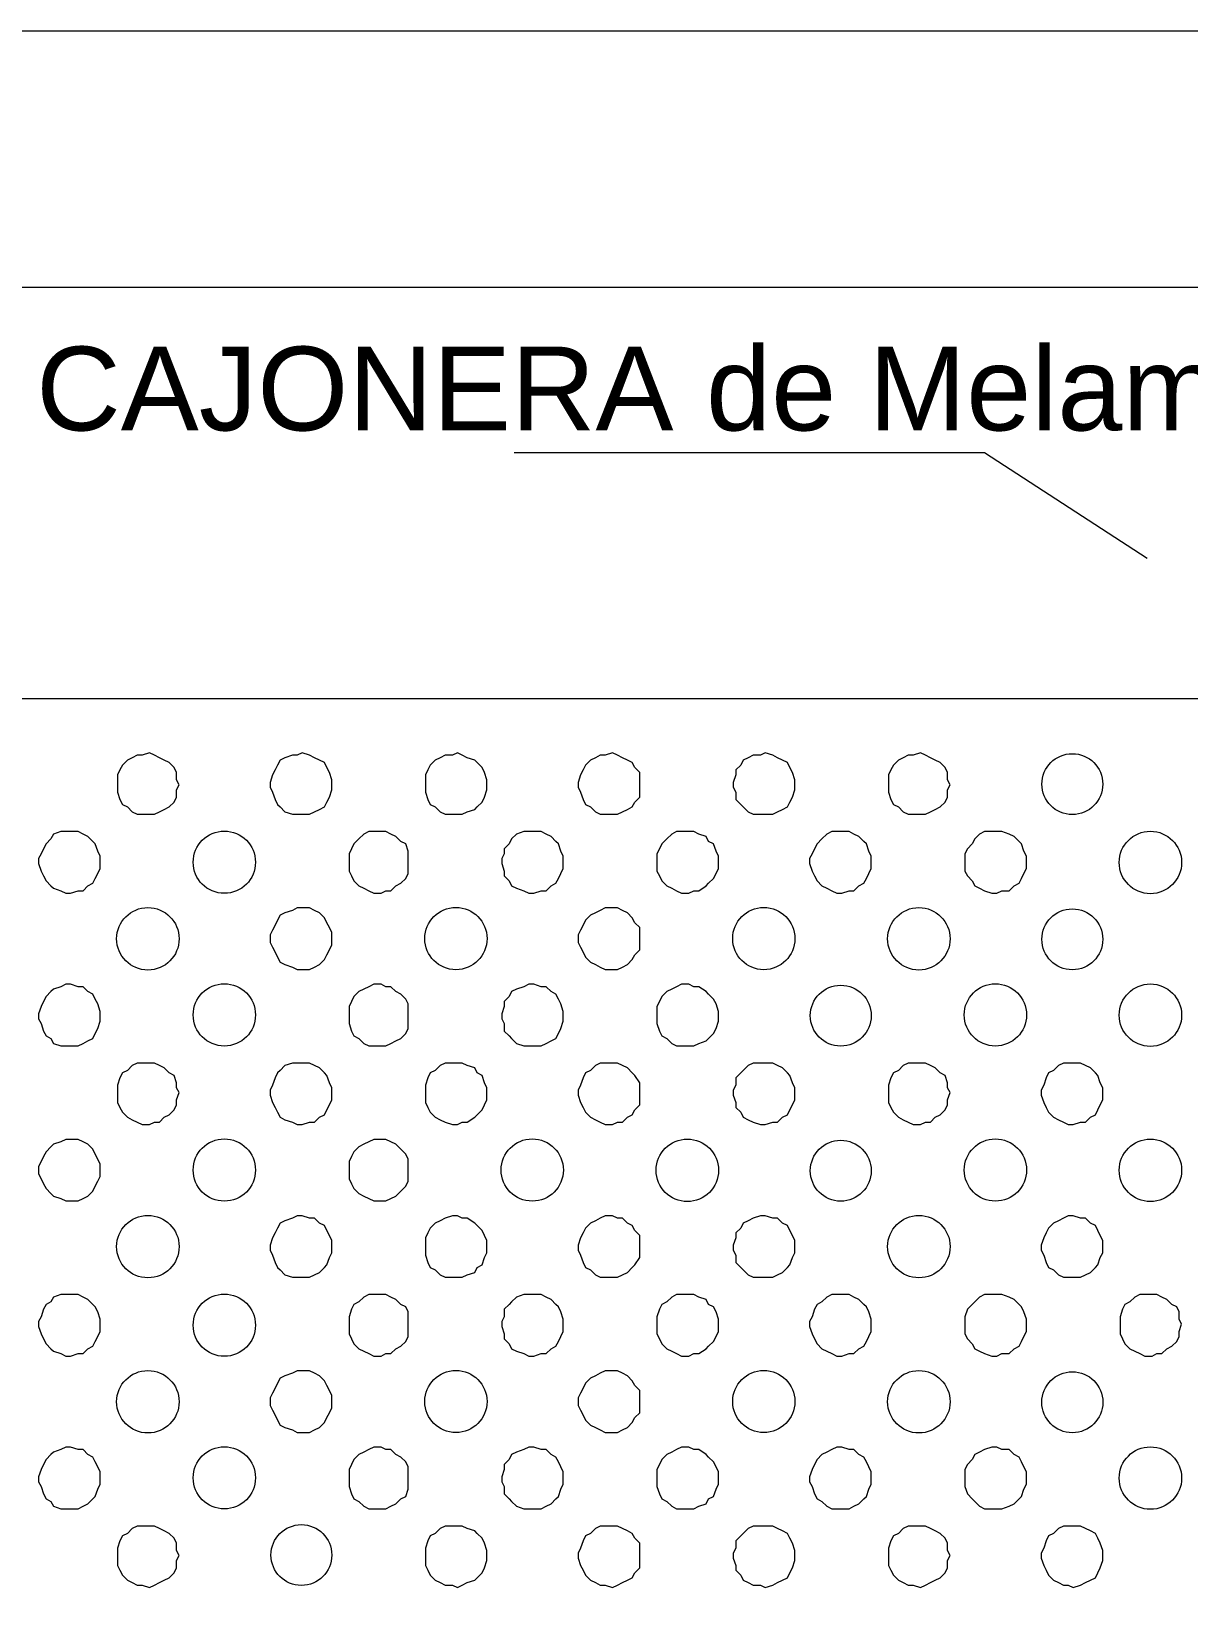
# Model space of a CAD drawing. Header units: inches. Extents: x 0.21 to 4.55, y 0.23 to 3.12.
# Drawn here: x 1.3916 to 1.6165, y 1.1862 to 1.4902 of the extents above; entities that cross this region are included whole.
import ezdxf

# ---------------------------------------------------------------- set-up
doc = ezdxf.new("R2010")
doc.units = ezdxf.units.IN
doc.header["$MEASUREMENT"] = 0
for name, color, linetype in [('PDF_0', 7, 'Continuous'), ('PDF_PROYECCION 2', 7, 'Continuous'), ('PDF_TEXTO', 7, 'Continuous')]:
    doc.layers.add(name, color=color, linetype=linetype)
doc.styles.add('PDF Arial', font='arial.ttf')

msp = doc.modelspace()

# ---------------------------------------------------------------- linework, layer by layer
at = {"layer": 'PDF_0', "lineweight": 5}
for points in [[(1.70995, 1.49019), (0.56131, 1.49019)], [(1.70995, 1.44039), (0.56131, 1.44039)], [(1.4854, 1.40831), (1.57685, 1.40831), (1.60845, 1.38772)]]:
    msp.add_lwpolyline(points, dxfattribs=at)
at = {"layer": 'PDF_PROYECCION 2', "lineweight": 5}
for points in [[(0.53115, 1.36043), (1.7406, 1.36043), (1.7406, 1.05591), (0.53115, 1.05591)], [(1.42028, 1.34367), (1.4198, 1.34463), (1.4198, 1.34607), (1.41932, 1.34702), (1.41837, 1.34798), (1.41741, 1.34846), (1.41645, 1.34894), (1.41549, 1.34942), (1.41453, 1.3499), (1.4131, 1.34942), (1.41214, 1.34942), (1.41118, 1.34894), (1.41023, 1.34846), (1.40927, 1.3475), (1.40879, 1.34655), (1.40831, 1.34559), (1.40831, 1.34415), (1.40831, 1.34319), (1.40831, 1.34224), (1.40879, 1.3408), (1.40927, 1.33984), (1.41023, 1.33936), (1.41118, 1.33841), (1.41214, 1.33793), (1.4131, 1.33793), (1.41453, 1.33793), (1.41549, 1.33793), (1.41645, 1.33841), (1.41741, 1.33888), (1.41837, 1.33936), (1.41932, 1.34032), (1.4198, 1.34128), (1.4198, 1.34271)], [(1.44997, 1.34367), (1.44997, 1.34463), (1.44949, 1.34607), (1.44901, 1.34702), (1.44853, 1.34798), (1.44757, 1.34846), (1.44661, 1.34894), (1.44566, 1.34942), (1.44422, 1.3499), (1.44326, 1.34942), (1.44231, 1.34942), (1.44087, 1.34894), (1.43991, 1.34846), (1.43943, 1.3475), (1.43895, 1.34655), (1.43847, 1.34559), (1.438, 1.34415), (1.438, 1.34319), (1.43847, 1.34224), (1.43895, 1.3408), (1.43943, 1.33984), (1.43991, 1.33936), (1.44087, 1.33841), (1.44231, 1.33793), (1.44326, 1.33793), (1.44422, 1.33793), (1.44566, 1.33793), (1.44661, 1.33841), (1.44757, 1.33888), (1.44853, 1.33936), (1.44901, 1.34032), (1.44949, 1.34128), (1.44997, 1.34271)], [(1.48013, 1.34367), (1.48013, 1.34463), (1.47965, 1.34607), (1.47917, 1.34702), (1.47822, 1.34798), (1.47774, 1.34846), (1.4763, 1.34894), (1.47534, 1.34942), (1.47438, 1.3499), (1.47343, 1.34942), (1.47199, 1.34942), (1.47103, 1.34894), (1.47008, 1.34846), (1.46912, 1.3475), (1.46864, 1.34655), (1.46816, 1.34559), (1.46816, 1.34415), (1.46816, 1.34319), (1.46816, 1.34224), (1.46864, 1.3408), (1.46912, 1.33984), (1.47008, 1.33936), (1.47103, 1.33841), (1.47199, 1.33793), (1.47343, 1.33793), (1.47438, 1.33793), (1.47534, 1.33793), (1.4763, 1.33841), (1.47774, 1.33888), (1.47822, 1.33936), (1.47917, 1.34032), (1.47965, 1.34128), (1.48013, 1.34271)], [(1.50982, 1.34367), (1.50982, 1.34463), (1.50982, 1.34607), (1.50886, 1.34702), (1.50838, 1.34798), (1.50742, 1.34846), (1.50646, 1.34894), (1.50551, 1.34942), (1.50455, 1.3499), (1.50311, 1.34942), (1.50216, 1.34942), (1.5012, 1.34894), (1.50024, 1.34846), (1.49928, 1.3475), (1.4988, 1.34655), (1.49832, 1.34559), (1.49785, 1.34415), (1.49785, 1.34319), (1.49832, 1.34224), (1.4988, 1.3408), (1.49928, 1.33984), (1.50024, 1.33936), (1.5012, 1.33841), (1.50216, 1.33793), (1.50311, 1.33793), (1.50455, 1.33793), (1.50551, 1.33793), (1.50646, 1.33841), (1.50742, 1.33888), (1.50838, 1.33936), (1.50886, 1.34032), (1.50982, 1.34128), (1.50982, 1.34271)], [(1.53998, 1.34367), (1.53998, 1.34463), (1.5395, 1.34607), (1.53902, 1.34702), (1.53854, 1.34798), (1.53759, 1.34846), (1.53663, 1.34894), (1.53567, 1.34942), (1.53423, 1.3499), (1.53328, 1.34942), (1.53184, 1.34942), (1.53088, 1.34894), (1.52993, 1.34846), (1.52945, 1.3475), (1.52849, 1.34655), (1.52849, 1.34559), (1.52801, 1.34415), (1.52801, 1.34319), (1.52849, 1.34224), (1.52849, 1.3408), (1.52945, 1.33984), (1.52993, 1.33936), (1.53088, 1.33841), (1.53184, 1.33793), (1.53328, 1.33793), (1.53423, 1.33793), (1.53567, 1.33793), (1.53663, 1.33841), (1.53759, 1.33888), (1.53854, 1.33936), (1.53902, 1.34032), (1.5395, 1.34128), (1.53998, 1.34271)], [(1.57014, 1.34367), (1.56967, 1.34463), (1.56967, 1.34607), (1.56919, 1.34702), (1.56823, 1.34798), (1.56727, 1.34846), (1.56631, 1.34894), (1.56536, 1.34942), (1.5644, 1.3499), (1.56296, 1.34942), (1.56201, 1.34942), (1.56105, 1.34894), (1.56009, 1.34846), (1.55913, 1.3475), (1.55865, 1.34655), (1.55817, 1.34559), (1.55817, 1.34415), (1.55817, 1.34319), (1.55817, 1.34224), (1.55865, 1.3408), (1.55913, 1.33984), (1.56009, 1.33936), (1.56105, 1.33841), (1.56201, 1.33793), (1.56296, 1.33793), (1.5644, 1.33793), (1.56536, 1.33793), (1.56631, 1.33841), (1.56727, 1.33888), (1.56823, 1.33936), (1.56919, 1.34032), (1.56967, 1.34128), (1.56967, 1.34271)], [(1.40496, 1.32883), (1.40496, 1.32979), (1.40448, 1.33074), (1.404, 1.33218), (1.40352, 1.33266), (1.40256, 1.33362), (1.40161, 1.3341), (1.40065, 1.33458), (1.39921, 1.33458), (1.39826, 1.33458), (1.3973, 1.33458), (1.39586, 1.3341), (1.39538, 1.33314), (1.39443, 1.33218), (1.39395, 1.33122), (1.39347, 1.33027), (1.39299, 1.32931), (1.39299, 1.32835), (1.39347, 1.32691), (1.39395, 1.32596), (1.39443, 1.325), (1.39538, 1.32404), (1.39586, 1.32356), (1.3973, 1.32308), (1.39826, 1.32261), (1.39921, 1.32261), (1.40065, 1.32308), (1.40161, 1.32308), (1.40256, 1.32404), (1.40352, 1.32452), (1.404, 1.32548), (1.40448, 1.32644), (1.40496, 1.32739)], [(1.46481, 1.32883), (1.46481, 1.32979), (1.46481, 1.33074), (1.46433, 1.33218), (1.46337, 1.33266), (1.46241, 1.33362), (1.46146, 1.3341), (1.4605, 1.33458), (1.45954, 1.33458), (1.45811, 1.33458), (1.45715, 1.33458), (1.45619, 1.3341), (1.45523, 1.33314), (1.45428, 1.33218), (1.4538, 1.33122), (1.45332, 1.33027), (1.45332, 1.32931), (1.45332, 1.32835), (1.45332, 1.32691), (1.4538, 1.32596), (1.45428, 1.325), (1.45523, 1.32404), (1.45619, 1.32356), (1.45715, 1.32308), (1.45811, 1.32261), (1.45954, 1.32261), (1.4605, 1.32308), (1.46146, 1.32308), (1.46241, 1.32404), (1.46337, 1.32452), (1.46433, 1.32548), (1.46481, 1.32644), (1.46481, 1.32739)], [(1.49497, 1.32883), (1.49497, 1.32979), (1.49449, 1.33074), (1.49402, 1.33218), (1.49354, 1.33266), (1.49258, 1.33362), (1.49162, 1.3341), (1.49066, 1.33458), (1.48923, 1.33458), (1.48827, 1.33458), (1.48731, 1.33458), (1.48588, 1.3341), (1.48492, 1.33314), (1.48444, 1.33218), (1.48348, 1.33122), (1.48348, 1.33027), (1.483, 1.32931), (1.483, 1.32835), (1.48348, 1.32691), (1.48348, 1.32596), (1.48444, 1.325), (1.48492, 1.32404), (1.48588, 1.32356), (1.48731, 1.32308), (1.48827, 1.32261), (1.48923, 1.32261), (1.49066, 1.32308), (1.49162, 1.32308), (1.49258, 1.32404), (1.49354, 1.32452), (1.49402, 1.32548), (1.49449, 1.32644), (1.49497, 1.32739)], [(1.52514, 1.32883), (1.52514, 1.32979), (1.52466, 1.33074), (1.52418, 1.33218), (1.52322, 1.33266), (1.52274, 1.33362), (1.52131, 1.3341), (1.52035, 1.33458), (1.51939, 1.33458), (1.51796, 1.33458), (1.517, 1.33458), (1.51604, 1.3341), (1.51508, 1.33314), (1.51413, 1.33218), (1.51365, 1.33122), (1.51317, 1.33027), (1.51317, 1.32931), (1.51317, 1.32835), (1.51317, 1.32691), (1.51365, 1.32596), (1.51413, 1.325), (1.51508, 1.32404), (1.51604, 1.32356), (1.517, 1.32308), (1.51796, 1.32261), (1.51939, 1.32261), (1.52035, 1.32308), (1.52131, 1.32308), (1.52274, 1.32404), (1.52322, 1.32452), (1.52418, 1.32548), (1.52466, 1.32644), (1.52514, 1.32739)], [(1.55482, 1.32883), (1.55482, 1.32979), (1.55434, 1.33074), (1.55387, 1.33218), (1.55339, 1.33266), (1.55243, 1.33362), (1.55147, 1.3341), (1.55051, 1.33458), (1.54908, 1.33458), (1.54812, 1.33458), (1.54716, 1.33458), (1.5462, 1.3341), (1.54525, 1.33314), (1.54429, 1.33218), (1.54381, 1.33122), (1.54333, 1.33027), (1.54285, 1.32931), (1.54285, 1.32835), (1.54333, 1.32691), (1.54381, 1.32596), (1.54429, 1.325), (1.54525, 1.32404), (1.5462, 1.32356), (1.54716, 1.32308), (1.54812, 1.32261), (1.54908, 1.32261), (1.55051, 1.32308), (1.55147, 1.32308), (1.55243, 1.32404), (1.55339, 1.32452), (1.55387, 1.32548), (1.55434, 1.32644), (1.55482, 1.32739)], [(1.58499, 1.32883), (1.58499, 1.32979), (1.58451, 1.33074), (1.58403, 1.33218), (1.58355, 1.33266), (1.58259, 1.33362), (1.58164, 1.3341), (1.5802, 1.33458), (1.57924, 1.33458), (1.57828, 1.33458), (1.57685, 1.33458), (1.57589, 1.3341), (1.57493, 1.33314), (1.57445, 1.33218), (1.5735, 1.33122), (1.57302, 1.33027), (1.57302, 1.32931), (1.57302, 1.32835), (1.57302, 1.32691), (1.5735, 1.32596), (1.57445, 1.325), (1.57493, 1.32404), (1.57589, 1.32356), (1.57685, 1.32308), (1.57828, 1.32261), (1.57924, 1.32261), (1.5802, 1.32308), (1.58164, 1.32308), (1.58259, 1.32404), (1.58355, 1.32452), (1.58403, 1.32548), (1.58451, 1.32644), (1.58499, 1.32739)], [(1.44997, 1.31351), (1.44997, 1.31494), (1.44949, 1.3159), (1.44901, 1.31686), (1.44853, 1.31782), (1.44757, 1.31877), (1.44661, 1.31925), (1.44566, 1.31973), (1.44422, 1.31973), (1.44326, 1.31973), (1.44231, 1.31925), (1.44087, 1.31877), (1.43991, 1.3183), (1.43943, 1.31734), (1.43895, 1.31638), (1.43847, 1.31542), (1.438, 1.31447), (1.438, 1.31303), (1.43847, 1.31207), (1.43895, 1.31111), (1.43943, 1.31016), (1.43991, 1.3092), (1.44087, 1.30872), (1.44231, 1.30824), (1.44326, 1.30776), (1.44422, 1.30776), (1.44566, 1.30776), (1.44661, 1.30824), (1.44757, 1.30872), (1.44853, 1.30968), (1.44901, 1.31064), (1.44949, 1.31159), (1.44997, 1.31255)], [(1.50982, 1.31351), (1.50982, 1.31494), (1.50982, 1.3159), (1.50886, 1.31686), (1.50838, 1.31782), (1.50742, 1.31877), (1.50646, 1.31925), (1.50551, 1.31973), (1.50455, 1.31973), (1.50311, 1.31973), (1.50216, 1.31925), (1.5012, 1.31877), (1.50024, 1.3183), (1.49928, 1.31734), (1.4988, 1.31638), (1.49832, 1.31542), (1.49785, 1.31447), (1.49785, 1.31303), (1.49832, 1.31207), (1.4988, 1.31111), (1.49928, 1.31016), (1.50024, 1.3092), (1.5012, 1.30872), (1.50216, 1.30824), (1.50311, 1.30776), (1.50455, 1.30776), (1.50551, 1.30776), (1.50646, 1.30824), (1.50742, 1.30872), (1.50838, 1.30968), (1.50886, 1.31064), (1.50982, 1.31159), (1.50982, 1.31255)], [(1.40496, 1.29867), (1.40496, 1.29962), (1.40448, 1.30106), (1.404, 1.30202), (1.40352, 1.30297), (1.40256, 1.30345), (1.40161, 1.30441), (1.40065, 1.30441), (1.39921, 1.30489), (1.39826, 1.30489), (1.3973, 1.30441), (1.39586, 1.30393), (1.39538, 1.30345), (1.39443, 1.3025), (1.39395, 1.30154), (1.39347, 1.30058), (1.39299, 1.29914), (1.39299, 1.29819), (1.39347, 1.29723), (1.39395, 1.29579), (1.39443, 1.29483), (1.39538, 1.29436), (1.39586, 1.2934), (1.3973, 1.29292), (1.39826, 1.29292), (1.39921, 1.29292), (1.40065, 1.29292), (1.40161, 1.2934), (1.40256, 1.29388), (1.40352, 1.29436), (1.404, 1.29531), (1.40448, 1.29627), (1.40496, 1.29771)], [(1.46481, 1.29867), (1.46481, 1.29962), (1.46481, 1.30106), (1.46433, 1.30202), (1.46337, 1.30297), (1.46241, 1.30345), (1.46146, 1.30441), (1.4605, 1.30441), (1.45954, 1.30489), (1.45811, 1.30489), (1.45715, 1.30441), (1.45619, 1.30393), (1.45523, 1.30345), (1.45428, 1.3025), (1.4538, 1.30154), (1.45332, 1.30058), (1.45332, 1.29914), (1.45332, 1.29819), (1.45332, 1.29723), (1.4538, 1.29579), (1.45428, 1.29483), (1.45523, 1.29436), (1.45619, 1.2934), (1.45715, 1.29292), (1.45811, 1.29292), (1.45954, 1.29292), (1.4605, 1.29292), (1.46146, 1.2934), (1.46241, 1.29388), (1.46337, 1.29436), (1.46433, 1.29531), (1.46481, 1.29627), (1.46481, 1.29771)], [(1.49497, 1.29867), (1.49497, 1.29962), (1.49449, 1.30106), (1.49402, 1.30202), (1.49354, 1.30297), (1.49258, 1.30345), (1.49162, 1.30441), (1.49066, 1.30441), (1.48923, 1.30489), (1.48827, 1.30489), (1.48731, 1.30441), (1.48588, 1.30393), (1.48492, 1.30345), (1.48444, 1.3025), (1.48348, 1.30154), (1.48348, 1.30058), (1.483, 1.29914), (1.483, 1.29819), (1.48348, 1.29723), (1.48348, 1.29579), (1.48444, 1.29483), (1.48492, 1.29436), (1.48588, 1.2934), (1.48731, 1.29292), (1.48827, 1.29292), (1.48923, 1.29292), (1.49066, 1.29292), (1.49162, 1.2934), (1.49258, 1.29388), (1.49354, 1.29436), (1.49402, 1.29531), (1.49449, 1.29627), (1.49497, 1.29771)], [(1.52514, 1.29867), (1.52514, 1.29962), (1.52466, 1.30106), (1.52418, 1.30202), (1.52322, 1.30297), (1.52274, 1.30345), (1.52131, 1.30441), (1.52035, 1.30441), (1.51939, 1.30489), (1.51796, 1.30489), (1.517, 1.30441), (1.51604, 1.30393), (1.51508, 1.30345), (1.51413, 1.3025), (1.51365, 1.30154), (1.51317, 1.30058), (1.51317, 1.29914), (1.51317, 1.29819), (1.51317, 1.29723), (1.51365, 1.29579), (1.51413, 1.29483), (1.51508, 1.29436), (1.51604, 1.2934), (1.517, 1.29292), (1.51796, 1.29292), (1.51939, 1.29292), (1.52035, 1.29292), (1.52131, 1.2934), (1.52274, 1.29388), (1.52322, 1.29436), (1.52418, 1.29531), (1.52466, 1.29627), (1.52514, 1.29771)], [(1.42028, 1.28382), (1.4198, 1.28478), (1.4198, 1.28574), (1.41932, 1.28717), (1.41837, 1.28765), (1.41741, 1.28861), (1.41645, 1.28909), (1.41549, 1.28957), (1.41453, 1.28957), (1.4131, 1.28957), (1.41214, 1.28957), (1.41118, 1.28909), (1.41023, 1.28813), (1.40927, 1.28765), (1.40879, 1.2867), (1.40831, 1.28526), (1.40831, 1.2843), (1.40831, 1.28334), (1.40831, 1.28191), (1.40879, 1.28095), (1.40927, 1.27999), (1.41023, 1.27903), (1.41118, 1.27856), (1.41214, 1.27808), (1.4131, 1.2776), (1.41453, 1.2776), (1.41549, 1.27808), (1.41645, 1.27808), (1.41741, 1.27903), (1.41837, 1.27951), (1.41932, 1.28047), (1.4198, 1.28143), (1.4198, 1.28239)], [(1.44997, 1.28382), (1.44997, 1.28478), (1.44949, 1.28574), (1.44901, 1.28717), (1.44853, 1.28765), (1.44757, 1.28861), (1.44661, 1.28909), (1.44566, 1.28957), (1.44422, 1.28957), (1.44326, 1.28957), (1.44231, 1.28957), (1.44087, 1.28909), (1.43991, 1.28813), (1.43943, 1.28765), (1.43895, 1.2867), (1.43847, 1.28526), (1.438, 1.2843), (1.438, 1.28334), (1.43847, 1.28191), (1.43895, 1.28095), (1.43943, 1.27999), (1.43991, 1.27903), (1.44087, 1.27856), (1.44231, 1.27808), (1.44326, 1.2776), (1.44422, 1.2776), (1.44566, 1.27808), (1.44661, 1.27808), (1.44757, 1.27903), (1.44853, 1.27951), (1.44901, 1.28047), (1.44949, 1.28143), (1.44997, 1.28239)], [(1.48013, 1.28382), (1.48013, 1.28478), (1.47965, 1.28574), (1.47917, 1.28717), (1.47822, 1.28765), (1.47774, 1.28861), (1.4763, 1.28909), (1.47534, 1.28957), (1.47438, 1.28957), (1.47343, 1.28957), (1.47199, 1.28957), (1.47103, 1.28909), (1.47008, 1.28813), (1.46912, 1.28765), (1.46864, 1.2867), (1.46816, 1.28526), (1.46816, 1.2843), (1.46816, 1.28334), (1.46816, 1.28191), (1.46864, 1.28095), (1.46912, 1.27999), (1.47008, 1.27903), (1.47103, 1.27856), (1.47199, 1.27808), (1.47343, 1.2776), (1.47438, 1.2776), (1.47534, 1.27808), (1.4763, 1.27808), (1.47774, 1.27903), (1.47822, 1.27951), (1.47917, 1.28047), (1.47965, 1.28143), (1.48013, 1.28239)], [(1.50982, 1.28382), (1.50982, 1.28478), (1.50982, 1.28574), (1.50886, 1.28717), (1.50838, 1.28765), (1.50742, 1.28861), (1.50646, 1.28909), (1.50551, 1.28957), (1.50455, 1.28957), (1.50311, 1.28957), (1.50216, 1.28957), (1.5012, 1.28909), (1.50024, 1.28813), (1.49928, 1.28765), (1.4988, 1.2867), (1.49832, 1.28526), (1.49785, 1.2843), (1.49785, 1.28334), (1.49832, 1.28191), (1.4988, 1.28095), (1.49928, 1.27999), (1.50024, 1.27903), (1.5012, 1.27856), (1.50216, 1.27808), (1.50311, 1.2776), (1.50455, 1.2776), (1.50551, 1.27808), (1.50646, 1.27808), (1.50742, 1.27903), (1.50838, 1.27951), (1.50886, 1.28047), (1.50982, 1.28143), (1.50982, 1.28239)], [(1.53998, 1.28382), (1.53998, 1.28478), (1.5395, 1.28574), (1.53902, 1.28717), (1.53854, 1.28765), (1.53759, 1.28861), (1.53663, 1.28909), (1.53567, 1.28957), (1.53423, 1.28957), (1.53328, 1.28957), (1.53184, 1.28957), (1.53088, 1.28909), (1.52993, 1.28813), (1.52945, 1.28765), (1.52849, 1.2867), (1.52849, 1.28526), (1.52801, 1.2843), (1.52801, 1.28334), (1.52849, 1.28191), (1.52849, 1.28095), (1.52945, 1.27999), (1.52993, 1.27903), (1.53088, 1.27856), (1.53184, 1.27808), (1.53328, 1.2776), (1.53423, 1.2776), (1.53567, 1.27808), (1.53663, 1.27808), (1.53759, 1.27903), (1.53854, 1.27951), (1.53902, 1.28047), (1.5395, 1.28143), (1.53998, 1.28239)], [(1.57014, 1.28382), (1.56967, 1.28478), (1.56967, 1.28574), (1.56919, 1.28717), (1.56823, 1.28765), (1.56727, 1.28861), (1.56631, 1.28909), (1.56536, 1.28957), (1.5644, 1.28957), (1.56296, 1.28957), (1.56201, 1.28957), (1.56105, 1.28909), (1.56009, 1.28813), (1.55913, 1.28765), (1.55865, 1.2867), (1.55817, 1.28526), (1.55817, 1.2843), (1.55817, 1.28334), (1.55817, 1.28191), (1.55865, 1.28095), (1.55913, 1.27999), (1.56009, 1.27903), (1.56105, 1.27856), (1.56201, 1.27808), (1.56296, 1.2776), (1.5644, 1.2776), (1.56536, 1.27808), (1.56631, 1.27808), (1.56727, 1.27903), (1.56823, 1.27951), (1.56919, 1.28047), (1.56967, 1.28143), (1.56967, 1.28239)], [(1.59983, 1.28382), (1.59983, 1.28478), (1.59935, 1.28574), (1.59887, 1.28717), (1.59839, 1.28765), (1.59744, 1.28861), (1.59648, 1.28909), (1.59552, 1.28957), (1.59408, 1.28957), (1.59313, 1.28957), (1.59217, 1.28957), (1.59121, 1.28909), (1.59025, 1.28813), (1.5893, 1.28765), (1.58882, 1.2867), (1.58834, 1.28526), (1.58786, 1.2843), (1.58786, 1.28334), (1.58834, 1.28191), (1.58882, 1.28095), (1.5893, 1.27999), (1.59025, 1.27903), (1.59121, 1.27856), (1.59217, 1.27808), (1.59313, 1.2776), (1.59408, 1.2776), (1.59552, 1.27808), (1.59648, 1.27808), (1.59744, 1.27903), (1.59839, 1.27951), (1.59887, 1.28047), (1.59935, 1.28143), (1.59983, 1.28239)], [(1.59983, 1.28382), (1.59983, 1.28478), (1.59935, 1.28574), (1.59887, 1.28717), (1.59839, 1.28765), (1.59744, 1.28861), (1.59648, 1.28909), (1.59552, 1.28957), (1.59408, 1.28957), (1.59313, 1.28957), (1.59217, 1.28957), (1.59121, 1.28909), (1.59025, 1.28813), (1.5893, 1.28765), (1.58882, 1.2867), (1.58834, 1.28526), (1.58786, 1.2843), (1.58786, 1.28334), (1.58834, 1.28191), (1.58882, 1.28095), (1.5893, 1.27999), (1.59025, 1.27903), (1.59121, 1.27856), (1.59217, 1.27808), (1.59313, 1.2776), (1.59408, 1.2776), (1.59552, 1.27808), (1.59648, 1.27808), (1.59744, 1.27903), (1.59839, 1.27951), (1.59887, 1.28047), (1.59935, 1.28143), (1.59983, 1.28239)], [(1.40496, 1.2685), (1.40496, 1.26994), (1.40448, 1.27089), (1.404, 1.27185), (1.40352, 1.27281), (1.40256, 1.27377), (1.40161, 1.27425), (1.40065, 1.27473), (1.39921, 1.27473), (1.39826, 1.27473), (1.3973, 1.27425), (1.39586, 1.27377), (1.39538, 1.27329), (1.39443, 1.27233), (1.39395, 1.27137), (1.39347, 1.27042), (1.39299, 1.26946), (1.39299, 1.26802), (1.39347, 1.26706), (1.39395, 1.26611), (1.39443, 1.26515), (1.39538, 1.26419), (1.39586, 1.26371), (1.3973, 1.26323), (1.39826, 1.26276), (1.39921, 1.26276), (1.40065, 1.26276), (1.40161, 1.26323), (1.40256, 1.26371), (1.40352, 1.26467), (1.404, 1.26563), (1.40448, 1.26659), (1.40496, 1.26754)], [(1.46481, 1.2685), (1.46481, 1.26994), (1.46481, 1.27089), (1.46433, 1.27185), (1.46337, 1.27281), (1.46241, 1.27377), (1.46146, 1.27425), (1.4605, 1.27473), (1.45954, 1.27473), (1.45811, 1.27473), (1.45715, 1.27425), (1.45619, 1.27377), (1.45523, 1.27329), (1.45428, 1.27233), (1.4538, 1.27137), (1.45332, 1.27042), (1.45332, 1.26946), (1.45332, 1.26802), (1.45332, 1.26706), (1.4538, 1.26611), (1.45428, 1.26515), (1.45523, 1.26419), (1.45619, 1.26371), (1.45715, 1.26323), (1.45811, 1.26276), (1.45954, 1.26276), (1.4605, 1.26276), (1.46146, 1.26323), (1.46241, 1.26371), (1.46337, 1.26467), (1.46433, 1.26563), (1.46481, 1.26659), (1.46481, 1.26754)], [(1.44997, 1.25366), (1.44997, 1.25509), (1.44949, 1.25605), (1.44901, 1.25701), (1.44853, 1.25797), (1.44757, 1.25845), (1.44661, 1.2594), (1.44566, 1.2594), (1.44422, 1.25988), (1.44326, 1.25988), (1.44231, 1.2594), (1.44087, 1.25892), (1.43991, 1.25845), (1.43943, 1.25749), (1.43895, 1.25653), (1.43847, 1.25557), (1.438, 1.25414), (1.438, 1.25318), (1.43847, 1.25222), (1.43895, 1.25079), (1.43943, 1.24983), (1.43991, 1.24935), (1.44087, 1.24839), (1.44231, 1.24791), (1.44326, 1.24791), (1.44422, 1.24791), (1.44566, 1.24791), (1.44661, 1.24839), (1.44757, 1.24887), (1.44853, 1.24983), (1.44901, 1.25031), (1.44949, 1.25174), (1.44997, 1.2527)], [(1.48013, 1.25366), (1.48013, 1.25509), (1.47965, 1.25605), (1.47917, 1.25701), (1.47822, 1.25797), (1.47774, 1.25845), (1.4763, 1.2594), (1.47534, 1.2594), (1.47438, 1.25988), (1.47343, 1.25988), (1.47199, 1.2594), (1.47103, 1.25892), (1.47008, 1.25845), (1.46912, 1.25749), (1.46864, 1.25653), (1.46816, 1.25557), (1.46816, 1.25414), (1.46816, 1.25318), (1.46816, 1.25222), (1.46864, 1.25079), (1.46912, 1.24983), (1.47008, 1.24935), (1.47103, 1.24839), (1.47199, 1.24791), (1.47343, 1.24791), (1.47438, 1.24791), (1.47534, 1.24791), (1.4763, 1.24839), (1.47774, 1.24887), (1.47822, 1.24983), (1.47917, 1.25031), (1.47965, 1.25174), (1.48013, 1.2527)], [(1.50982, 1.25366), (1.50982, 1.25509), (1.50982, 1.25605), (1.50886, 1.25701), (1.50838, 1.25797), (1.50742, 1.25845), (1.50646, 1.2594), (1.50551, 1.2594), (1.50455, 1.25988), (1.50311, 1.25988), (1.50216, 1.2594), (1.5012, 1.25892), (1.50024, 1.25845), (1.49928, 1.25749), (1.4988, 1.25653), (1.49832, 1.25557), (1.49785, 1.25414), (1.49785, 1.25318), (1.49832, 1.25222), (1.4988, 1.25079), (1.49928, 1.24983), (1.50024, 1.24935), (1.5012, 1.24839), (1.50216, 1.24791), (1.50311, 1.24791), (1.50455, 1.24791), (1.50551, 1.24791), (1.50646, 1.24839), (1.50742, 1.24887), (1.50838, 1.24983), (1.50886, 1.25031), (1.50982, 1.25174), (1.50982, 1.2527)], [(1.53998, 1.25366), (1.53998, 1.25509), (1.5395, 1.25605), (1.53902, 1.25701), (1.53854, 1.25797), (1.53759, 1.25845), (1.53663, 1.2594), (1.53567, 1.2594), (1.53423, 1.25988), (1.53328, 1.25988), (1.53184, 1.2594), (1.53088, 1.25892), (1.52993, 1.25845), (1.52945, 1.25749), (1.52849, 1.25653), (1.52849, 1.25557), (1.52801, 1.25414), (1.52801, 1.25318), (1.52849, 1.25222), (1.52849, 1.25079), (1.52945, 1.24983), (1.52993, 1.24935), (1.53088, 1.24839), (1.53184, 1.24791), (1.53328, 1.24791), (1.53423, 1.24791), (1.53567, 1.24791), (1.53663, 1.24839), (1.53759, 1.24887), (1.53854, 1.24983), (1.53902, 1.25031), (1.5395, 1.25174), (1.53998, 1.2527)], [(1.59983, 1.25366), (1.59983, 1.25509), (1.59935, 1.25605), (1.59887, 1.25701), (1.59839, 1.25797), (1.59744, 1.25845), (1.59648, 1.2594), (1.59552, 1.2594), (1.59408, 1.25988), (1.59313, 1.25988), (1.59217, 1.2594), (1.59121, 1.25892), (1.59025, 1.25845), (1.5893, 1.25749), (1.58882, 1.25653), (1.58834, 1.25557), (1.58786, 1.25414), (1.58786, 1.25318), (1.58834, 1.25222), (1.58882, 1.25079), (1.5893, 1.24983), (1.59025, 1.24935), (1.59121, 1.24839), (1.59217, 1.24791), (1.59313, 1.24791), (1.59408, 1.24791), (1.59552, 1.24791), (1.59648, 1.24839), (1.59744, 1.24887), (1.59839, 1.24983), (1.59887, 1.25031), (1.59935, 1.25174), (1.59983, 1.2527)], [(1.59983, 1.25366), (1.59983, 1.25509), (1.59935, 1.25605), (1.59887, 1.25701), (1.59839, 1.25797), (1.59744, 1.25845), (1.59648, 1.2594), (1.59552, 1.2594), (1.59408, 1.25988), (1.59313, 1.25988), (1.59217, 1.2594), (1.59121, 1.25892), (1.59025, 1.25845), (1.5893, 1.25749), (1.58882, 1.25653), (1.58834, 1.25557), (1.58786, 1.25414), (1.58786, 1.25318), (1.58834, 1.25222), (1.58882, 1.25079), (1.5893, 1.24983), (1.59025, 1.24935), (1.59121, 1.24839), (1.59217, 1.24791), (1.59313, 1.24791), (1.59408, 1.24791), (1.59552, 1.24791), (1.59648, 1.24839), (1.59744, 1.24887), (1.59839, 1.24983), (1.59887, 1.25031), (1.59935, 1.25174), (1.59983, 1.2527)], [(1.40496, 1.23882), (1.40496, 1.23977), (1.40448, 1.24121), (1.404, 1.24217), (1.40352, 1.24265), (1.40256, 1.2436), (1.40161, 1.24408), (1.40065, 1.24456), (1.39921, 1.24456), (1.39826, 1.24456), (1.3973, 1.24456), (1.39586, 1.24408), (1.39538, 1.24312), (1.39443, 1.24265), (1.39395, 1.24169), (1.39347, 1.24025), (1.39299, 1.23929), (1.39299, 1.23834), (1.39347, 1.2369), (1.39395, 1.23594), (1.39443, 1.23498), (1.39538, 1.23403), (1.39586, 1.23355), (1.3973, 1.23307), (1.39826, 1.23259), (1.39921, 1.23259), (1.40065, 1.23307), (1.40161, 1.23307), (1.40256, 1.23403), (1.40352, 1.23451), (1.404, 1.23546), (1.40448, 1.23642), (1.40496, 1.23738)], [(1.46481, 1.23882), (1.46481, 1.23977), (1.46481, 1.24121), (1.46433, 1.24217), (1.46337, 1.24265), (1.46241, 1.2436), (1.46146, 1.24408), (1.4605, 1.24456), (1.45954, 1.24456), (1.45811, 1.24456), (1.45715, 1.24456), (1.45619, 1.24408), (1.45523, 1.24312), (1.45428, 1.24265), (1.4538, 1.24169), (1.45332, 1.24025), (1.45332, 1.23929), (1.45332, 1.23834), (1.45332, 1.2369), (1.4538, 1.23594), (1.45428, 1.23498), (1.45523, 1.23403), (1.45619, 1.23355), (1.45715, 1.23307), (1.45811, 1.23259), (1.45954, 1.23259), (1.4605, 1.23307), (1.46146, 1.23307), (1.46241, 1.23403), (1.46337, 1.23451), (1.46433, 1.23546), (1.46481, 1.23642), (1.46481, 1.23738)], [(1.49497, 1.23882), (1.49497, 1.23977), (1.49449, 1.24121), (1.49402, 1.24217), (1.49354, 1.24265), (1.49258, 1.2436), (1.49162, 1.24408), (1.49066, 1.24456), (1.48923, 1.24456), (1.48827, 1.24456), (1.48731, 1.24456), (1.48588, 1.24408), (1.48492, 1.24312), (1.48444, 1.24265), (1.48348, 1.24169), (1.48348, 1.24025), (1.483, 1.23929), (1.483, 1.23834), (1.48348, 1.2369), (1.48348, 1.23594), (1.48444, 1.23498), (1.48492, 1.23403), (1.48588, 1.23355), (1.48731, 1.23307), (1.48827, 1.23259), (1.48923, 1.23259), (1.49066, 1.23307), (1.49162, 1.23307), (1.49258, 1.23403), (1.49354, 1.23451), (1.49402, 1.23546), (1.49449, 1.23642), (1.49497, 1.23738)], [(1.52514, 1.23882), (1.52514, 1.23977), (1.52466, 1.24121), (1.52418, 1.24217), (1.52322, 1.24265), (1.52274, 1.2436), (1.52131, 1.24408), (1.52035, 1.24456), (1.51939, 1.24456), (1.51796, 1.24456), (1.517, 1.24456), (1.51604, 1.24408), (1.51508, 1.24312), (1.51413, 1.24265), (1.51365, 1.24169), (1.51317, 1.24025), (1.51317, 1.23929), (1.51317, 1.23834), (1.51317, 1.2369), (1.51365, 1.23594), (1.51413, 1.23498), (1.51508, 1.23403), (1.51604, 1.23355), (1.517, 1.23307), (1.51796, 1.23259), (1.51939, 1.23259), (1.52035, 1.23307), (1.52131, 1.23307), (1.52274, 1.23403), (1.52322, 1.23451), (1.52418, 1.23546), (1.52466, 1.23642), (1.52514, 1.23738)], [(1.55482, 1.23882), (1.55482, 1.23977), (1.55434, 1.24121), (1.55387, 1.24217), (1.55339, 1.24265), (1.55243, 1.2436), (1.55147, 1.24408), (1.55051, 1.24456), (1.54908, 1.24456), (1.54812, 1.24456), (1.54716, 1.24456), (1.5462, 1.24408), (1.54525, 1.24312), (1.54429, 1.24265), (1.54381, 1.24169), (1.54333, 1.24025), (1.54285, 1.23929), (1.54285, 1.23834), (1.54333, 1.2369), (1.54381, 1.23594), (1.54429, 1.23498), (1.54525, 1.23403), (1.5462, 1.23355), (1.54716, 1.23307), (1.54812, 1.23259), (1.54908, 1.23259), (1.55051, 1.23307), (1.55147, 1.23307), (1.55243, 1.23403), (1.55339, 1.23451), (1.55387, 1.23546), (1.55434, 1.23642), (1.55482, 1.23738)], [(1.58499, 1.23882), (1.58499, 1.23977), (1.58451, 1.24121), (1.58403, 1.24217), (1.58355, 1.24265), (1.58259, 1.2436), (1.58164, 1.24408), (1.5802, 1.24456), (1.57924, 1.24456), (1.57828, 1.24456), (1.57685, 1.24456), (1.57589, 1.24408), (1.57493, 1.24312), (1.57445, 1.24265), (1.5735, 1.24169), (1.57302, 1.24025), (1.57302, 1.23929), (1.57302, 1.23834), (1.57302, 1.2369), (1.5735, 1.23594), (1.57445, 1.23498), (1.57493, 1.23403), (1.57589, 1.23355), (1.57685, 1.23307), (1.57828, 1.23259), (1.57924, 1.23259), (1.5802, 1.23307), (1.58164, 1.23307), (1.58259, 1.23403), (1.58355, 1.23451), (1.58403, 1.23546), (1.58451, 1.23642), (1.58499, 1.23738)], [(1.61515, 1.23882), (1.61467, 1.23977), (1.61467, 1.24121), (1.61419, 1.24217), (1.61324, 1.24265), (1.61228, 1.2436), (1.61132, 1.24408), (1.61036, 1.24456), (1.60941, 1.24456), (1.60797, 1.24456), (1.60701, 1.24456), (1.60605, 1.24408), (1.6051, 1.24312), (1.60414, 1.24265), (1.60366, 1.24169), (1.60318, 1.24025), (1.60318, 1.23929), (1.60318, 1.23834), (1.60318, 1.2369), (1.60366, 1.23594), (1.60414, 1.23498), (1.6051, 1.23403), (1.60605, 1.23355), (1.60701, 1.23307), (1.60797, 1.23259), (1.60941, 1.23259), (1.61036, 1.23307), (1.61132, 1.23307), (1.61228, 1.23403), (1.61324, 1.23451), (1.61419, 1.23546), (1.61467, 1.23642), (1.61467, 1.23738)], [(1.61515, 1.23882), (1.61467, 1.23977), (1.61467, 1.24121), (1.61419, 1.24217), (1.61324, 1.24265), (1.61228, 1.2436), (1.61132, 1.24408), (1.61036, 1.24456), (1.60941, 1.24456), (1.60797, 1.24456), (1.60701, 1.24456), (1.60605, 1.24408), (1.6051, 1.24312), (1.60414, 1.24265), (1.60366, 1.24169), (1.60318, 1.24025), (1.60318, 1.23929), (1.60318, 1.23834), (1.60318, 1.2369), (1.60366, 1.23594), (1.60414, 1.23498), (1.6051, 1.23403), (1.60605, 1.23355), (1.60701, 1.23307), (1.60797, 1.23259), (1.60941, 1.23259), (1.61036, 1.23307), (1.61132, 1.23307), (1.61228, 1.23403), (1.61324, 1.23451), (1.61419, 1.23546), (1.61467, 1.23642), (1.61467, 1.23738)], [(1.44997, 1.22397), (1.44997, 1.22493), (1.44949, 1.22589), (1.44901, 1.22685), (1.44853, 1.2278), (1.44757, 1.22876), (1.44661, 1.22924), (1.44566, 1.22972), (1.44422, 1.22972), (1.44326, 1.22972), (1.44231, 1.22924), (1.44087, 1.22876), (1.43991, 1.22828), (1.43943, 1.22732), (1.43895, 1.22637), (1.43847, 1.22541), (1.438, 1.22445), (1.438, 1.22301), (1.43847, 1.22206), (1.43895, 1.2211), (1.43943, 1.22014), (1.43991, 1.21918), (1.44087, 1.21871), (1.44231, 1.21823), (1.44326, 1.21775), (1.44422, 1.21775), (1.44566, 1.21775), (1.44661, 1.21823), (1.44757, 1.21871), (1.44853, 1.21966), (1.44901, 1.22062), (1.44949, 1.22158), (1.44997, 1.22254)], [(1.50982, 1.22397), (1.50982, 1.22493), (1.50982, 1.22589), (1.50886, 1.22685), (1.50838, 1.2278), (1.50742, 1.22876), (1.50646, 1.22924), (1.50551, 1.22972), (1.50455, 1.22972), (1.50311, 1.22972), (1.50216, 1.22924), (1.5012, 1.22876), (1.50024, 1.22828), (1.49928, 1.22732), (1.4988, 1.22637), (1.49832, 1.22541), (1.49785, 1.22445), (1.49785, 1.22301), (1.49832, 1.22206), (1.4988, 1.2211), (1.49928, 1.22014), (1.50024, 1.21918), (1.5012, 1.21871), (1.50216, 1.21823), (1.50311, 1.21775), (1.50455, 1.21775), (1.50551, 1.21775), (1.50646, 1.21823), (1.50742, 1.21871), (1.50838, 1.21966), (1.50886, 1.22062), (1.50982, 1.22158), (1.50982, 1.22254)], [(1.40496, 1.20865), (1.40496, 1.21009), (1.40448, 1.21104), (1.404, 1.212), (1.40352, 1.21296), (1.40256, 1.21344), (1.40161, 1.2144), (1.40065, 1.2144), (1.39921, 1.21488), (1.39826, 1.21488), (1.3973, 1.2144), (1.39586, 1.21392), (1.39538, 1.21344), (1.39443, 1.21248), (1.39395, 1.21152), (1.39347, 1.21057), (1.39299, 1.20913), (1.39299, 1.20817), (1.39347, 1.20721), (1.39395, 1.20578), (1.39443, 1.20482), (1.39538, 1.20434), (1.39586, 1.20338), (1.3973, 1.20291), (1.39826, 1.20291), (1.39921, 1.20291), (1.40065, 1.20291), (1.40161, 1.20338), (1.40256, 1.20386), (1.40352, 1.20482), (1.404, 1.2053), (1.40448, 1.20674), (1.40496, 1.20769)], [(1.46481, 1.20865), (1.46481, 1.21009), (1.46481, 1.21104), (1.46433, 1.212), (1.46337, 1.21296), (1.46241, 1.21344), (1.46146, 1.2144), (1.4605, 1.2144), (1.45954, 1.21488), (1.45811, 1.21488), (1.45715, 1.2144), (1.45619, 1.21392), (1.45523, 1.21344), (1.45428, 1.21248), (1.4538, 1.21152), (1.45332, 1.21057), (1.45332, 1.20913), (1.45332, 1.20817), (1.45332, 1.20721), (1.4538, 1.20578), (1.45428, 1.20482), (1.45523, 1.20434), (1.45619, 1.20338), (1.45715, 1.20291), (1.45811, 1.20291), (1.45954, 1.20291), (1.4605, 1.20291), (1.46146, 1.20338), (1.46241, 1.20386), (1.46337, 1.20482), (1.46433, 1.2053), (1.46481, 1.20674), (1.46481, 1.20769)], [(1.49497, 1.20865), (1.49497, 1.21009), (1.49449, 1.21104), (1.49402, 1.212), (1.49354, 1.21296), (1.49258, 1.21344), (1.49162, 1.2144), (1.49066, 1.2144), (1.48923, 1.21488), (1.48827, 1.21488), (1.48731, 1.2144), (1.48588, 1.21392), (1.48492, 1.21344), (1.48444, 1.21248), (1.48348, 1.21152), (1.48348, 1.21057), (1.483, 1.20913), (1.483, 1.20817), (1.48348, 1.20721), (1.48348, 1.20578), (1.48444, 1.20482), (1.48492, 1.20434), (1.48588, 1.20338), (1.48731, 1.20291), (1.48827, 1.20291), (1.48923, 1.20291), (1.49066, 1.20291), (1.49162, 1.20338), (1.49258, 1.20386), (1.49354, 1.20482), (1.49402, 1.2053), (1.49449, 1.20674), (1.49497, 1.20769)], [(1.52514, 1.20865), (1.52514, 1.21009), (1.52466, 1.21104), (1.52418, 1.212), (1.52322, 1.21296), (1.52274, 1.21344), (1.52131, 1.2144), (1.52035, 1.2144), (1.51939, 1.21488), (1.51796, 1.21488), (1.517, 1.2144), (1.51604, 1.21392), (1.51508, 1.21344), (1.51413, 1.21248), (1.51365, 1.21152), (1.51317, 1.21057), (1.51317, 1.20913), (1.51317, 1.20817), (1.51317, 1.20721), (1.51365, 1.20578), (1.51413, 1.20482), (1.51508, 1.20434), (1.51604, 1.20338), (1.517, 1.20291), (1.51796, 1.20291), (1.51939, 1.20291), (1.52035, 1.20291), (1.52131, 1.20338), (1.52274, 1.20386), (1.52322, 1.20482), (1.52418, 1.2053), (1.52466, 1.20674), (1.52514, 1.20769)], [(1.55482, 1.20865), (1.55482, 1.21009), (1.55434, 1.21104), (1.55387, 1.212), (1.55339, 1.21296), (1.55243, 1.21344), (1.55147, 1.2144), (1.55051, 1.2144), (1.54908, 1.21488), (1.54812, 1.21488), (1.54716, 1.2144), (1.5462, 1.21392), (1.54525, 1.21344), (1.54429, 1.21248), (1.54381, 1.21152), (1.54333, 1.21057), (1.54285, 1.20913), (1.54285, 1.20817), (1.54333, 1.20721), (1.54381, 1.20578), (1.54429, 1.20482), (1.54525, 1.20434), (1.5462, 1.20338), (1.54716, 1.20291), (1.54812, 1.20291), (1.54908, 1.20291), (1.55051, 1.20291), (1.55147, 1.20338), (1.55243, 1.20386), (1.55339, 1.20482), (1.55387, 1.2053), (1.55434, 1.20674), (1.55482, 1.20769)], [(1.58499, 1.20865), (1.58499, 1.21009), (1.58451, 1.21104), (1.58403, 1.212), (1.58355, 1.21296), (1.58259, 1.21344), (1.58164, 1.2144), (1.5802, 1.2144), (1.57924, 1.21488), (1.57828, 1.21488), (1.57685, 1.2144), (1.57589, 1.21392), (1.57493, 1.21344), (1.57445, 1.21248), (1.5735, 1.21152), (1.57302, 1.21057), (1.57302, 1.20913), (1.57302, 1.20817), (1.57302, 1.20721), (1.5735, 1.20578), (1.57445, 1.20482), (1.57493, 1.20434), (1.57589, 1.20338), (1.57685, 1.20291), (1.57828, 1.20291), (1.57924, 1.20291), (1.5802, 1.20291), (1.58164, 1.20338), (1.58259, 1.20386), (1.58355, 1.20482), (1.58403, 1.2053), (1.58451, 1.20674), (1.58499, 1.20769)], [(1.42028, 1.19381), (1.4198, 1.19477), (1.4198, 1.1962), (1.41932, 1.19716), (1.41837, 1.19812), (1.41741, 1.1986), (1.41645, 1.19907), (1.41549, 1.19955), (1.41453, 1.19955), (1.4131, 1.19955), (1.41214, 1.19955), (1.41118, 1.19907), (1.41023, 1.19812), (1.40927, 1.19764), (1.40879, 1.19668), (1.40831, 1.19524), (1.40831, 1.19429), (1.40831, 1.19333), (1.40831, 1.19189), (1.40879, 1.19094), (1.40927, 1.18998), (1.41023, 1.18902), (1.41118, 1.18854), (1.41214, 1.18806), (1.4131, 1.18806), (1.41453, 1.18758), (1.41549, 1.18806), (1.41645, 1.18854), (1.41741, 1.18902), (1.41837, 1.1895), (1.41932, 1.19046), (1.4198, 1.19141), (1.4198, 1.19285)], [(1.48013, 1.19381), (1.48013, 1.19477), (1.47965, 1.1962), (1.47917, 1.19716), (1.47822, 1.19812), (1.47774, 1.1986), (1.4763, 1.19907), (1.47534, 1.19955), (1.47438, 1.19955), (1.47343, 1.19955), (1.47199, 1.19955), (1.47103, 1.19907), (1.47008, 1.19812), (1.46912, 1.19764), (1.46864, 1.19668), (1.46816, 1.19524), (1.46816, 1.19429), (1.46816, 1.19333), (1.46816, 1.19189), (1.46864, 1.19094), (1.46912, 1.18998), (1.47008, 1.18902), (1.47103, 1.18854), (1.47199, 1.18806), (1.47343, 1.18806), (1.47438, 1.18758), (1.47534, 1.18806), (1.4763, 1.18854), (1.47774, 1.18902), (1.47822, 1.1895), (1.47917, 1.19046), (1.47965, 1.19141), (1.48013, 1.19285)], [(1.50982, 1.19381), (1.50982, 1.19477), (1.50982, 1.1962), (1.50886, 1.19716), (1.50838, 1.19812), (1.50742, 1.1986), (1.50646, 1.19907), (1.50551, 1.19955), (1.50455, 1.19955), (1.50311, 1.19955), (1.50216, 1.19955), (1.5012, 1.19907), (1.50024, 1.19812), (1.49928, 1.19764), (1.4988, 1.19668), (1.49832, 1.19524), (1.49785, 1.19429), (1.49785, 1.19333), (1.49832, 1.19189), (1.4988, 1.19094), (1.49928, 1.18998), (1.50024, 1.18902), (1.5012, 1.18854), (1.50216, 1.18806), (1.50311, 1.18806), (1.50455, 1.18758), (1.50551, 1.18806), (1.50646, 1.18854), (1.50742, 1.18902), (1.50838, 1.1895), (1.50886, 1.19046), (1.50982, 1.19141), (1.50982, 1.19285)], [(1.53998, 1.19381), (1.53998, 1.19477), (1.5395, 1.1962), (1.53902, 1.19716), (1.53854, 1.19812), (1.53759, 1.1986), (1.53663, 1.19907), (1.53567, 1.19955), (1.53423, 1.19955), (1.53328, 1.19955), (1.53184, 1.19955), (1.53088, 1.19907), (1.52993, 1.19812), (1.52945, 1.19764), (1.52849, 1.19668), (1.52849, 1.19524), (1.52801, 1.19429), (1.52801, 1.19333), (1.52849, 1.19189), (1.52849, 1.19094), (1.52945, 1.18998), (1.52993, 1.18902), (1.53088, 1.18854), (1.53184, 1.18806), (1.53328, 1.18806), (1.53423, 1.18758), (1.53567, 1.18806), (1.53663, 1.18854), (1.53759, 1.18902), (1.53854, 1.1895), (1.53902, 1.19046), (1.5395, 1.19141), (1.53998, 1.19285)], [(1.57014, 1.19381), (1.56967, 1.19477), (1.56967, 1.1962), (1.56919, 1.19716), (1.56823, 1.19812), (1.56727, 1.1986), (1.56631, 1.19907), (1.56536, 1.19955), (1.5644, 1.19955), (1.56296, 1.19955), (1.56201, 1.19955), (1.56105, 1.19907), (1.56009, 1.19812), (1.55913, 1.19764), (1.55865, 1.19668), (1.55817, 1.19524), (1.55817, 1.19429), (1.55817, 1.19333), (1.55817, 1.19189), (1.55865, 1.19094), (1.55913, 1.18998), (1.56009, 1.18902), (1.56105, 1.18854), (1.56201, 1.18806), (1.56296, 1.18806), (1.5644, 1.18758), (1.56536, 1.18806), (1.56631, 1.18854), (1.56727, 1.18902), (1.56823, 1.1895), (1.56919, 1.19046), (1.56967, 1.19141), (1.56967, 1.19285)], [(1.59983, 1.19381), (1.59983, 1.19477), (1.59935, 1.1962), (1.59887, 1.19716), (1.59839, 1.19812), (1.59744, 1.1986), (1.59648, 1.19907), (1.59552, 1.19955), (1.59408, 1.19955), (1.59313, 1.19955), (1.59217, 1.19955), (1.59121, 1.19907), (1.59025, 1.19812), (1.5893, 1.19764), (1.58882, 1.19668), (1.58834, 1.19524), (1.58786, 1.19429), (1.58786, 1.19333), (1.58834, 1.19189), (1.58882, 1.19094), (1.5893, 1.18998), (1.59025, 1.18902), (1.59121, 1.18854), (1.59217, 1.18806), (1.59313, 1.18806), (1.59408, 1.18758), (1.59552, 1.18806), (1.59648, 1.18854), (1.59744, 1.18902), (1.59839, 1.1895), (1.59887, 1.19046), (1.59935, 1.19141), (1.59983, 1.19285)], [(1.59983, 1.19381), (1.59983, 1.19477), (1.59935, 1.1962), (1.59887, 1.19716), (1.59839, 1.19812), (1.59744, 1.1986), (1.59648, 1.19907), (1.59552, 1.19955), (1.59408, 1.19955), (1.59313, 1.19955), (1.59217, 1.19955), (1.59121, 1.19907), (1.59025, 1.19812), (1.5893, 1.19764), (1.58882, 1.19668), (1.58834, 1.19524), (1.58786, 1.19429), (1.58786, 1.19333), (1.58834, 1.19189), (1.58882, 1.19094), (1.5893, 1.18998), (1.59025, 1.18902), (1.59121, 1.18854), (1.59217, 1.18806), (1.59313, 1.18806), (1.59408, 1.18758), (1.59552, 1.18806), (1.59648, 1.18854), (1.59744, 1.18902), (1.59839, 1.1895), (1.59887, 1.19046), (1.59935, 1.19141), (1.59983, 1.19285)]]:
    msp.add_lwpolyline(points, close=True, dxfattribs=at)
for centre, radius in [((1.59391, 1.3438), 0.00592), ((1.59391, 1.3438), 0.00592), ((1.42908, 1.32862), 0.00605), ((1.60909, 1.32857), 0.00607), ((1.60909, 1.32857), 0.00607), ((1.41422, 1.31373), 0.00607), ((1.47409, 1.31377), 0.00605), ((1.53394, 1.31377), 0.00605), ((1.56408, 1.31373), 0.00607), ((1.59391, 1.31363), 0.00592), ((1.59391, 1.31363), 0.00592), ((1.42908, 1.29893), 0.00605), ((1.5489, 1.29879), 0.00592), ((1.57895, 1.29893), 0.00605), ((1.60909, 1.29888), 0.00607), ((1.60909, 1.29888), 0.00607), ((1.42908, 1.26877), 0.00605), ((1.48893, 1.26877), 0.00605), ((1.51907, 1.26872), 0.00607), ((1.5489, 1.26863), 0.00592), ((1.57895, 1.26877), 0.00605), ((1.60909, 1.26872), 0.00607), ((1.60909, 1.26872), 0.00607), ((1.41422, 1.25388), 0.00607), ((1.56408, 1.25388), 0.00607), ((1.42908, 1.2386), 0.00605), ((1.41422, 1.22371), 0.00607), ((1.47409, 1.22376), 0.00605), ((1.53394, 1.22376), 0.00605), ((1.56408, 1.22371), 0.00607), ((1.59391, 1.22362), 0.00593), ((1.59391, 1.22362), 0.00593), ((1.42908, 1.20892), 0.00605), ((1.60909, 1.20887), 0.00607), ((1.60909, 1.20887), 0.00607), ((1.44406, 1.19391), 0.00591)]:
    msp.add_circle(centre, radius, dxfattribs=at)

# ---------------------------------------------------------------- texts
at = {"layer": 'PDF_TEXTO', "insert": (1.39251, 1.41234), "char_height": 0.0162868, "attachment_point": 7, "style": 'PDF Arial'}
msp.add_mtext('CAJONERA de Melamine', dxfattribs=at)

doc.saveas('drawing.dxf')
